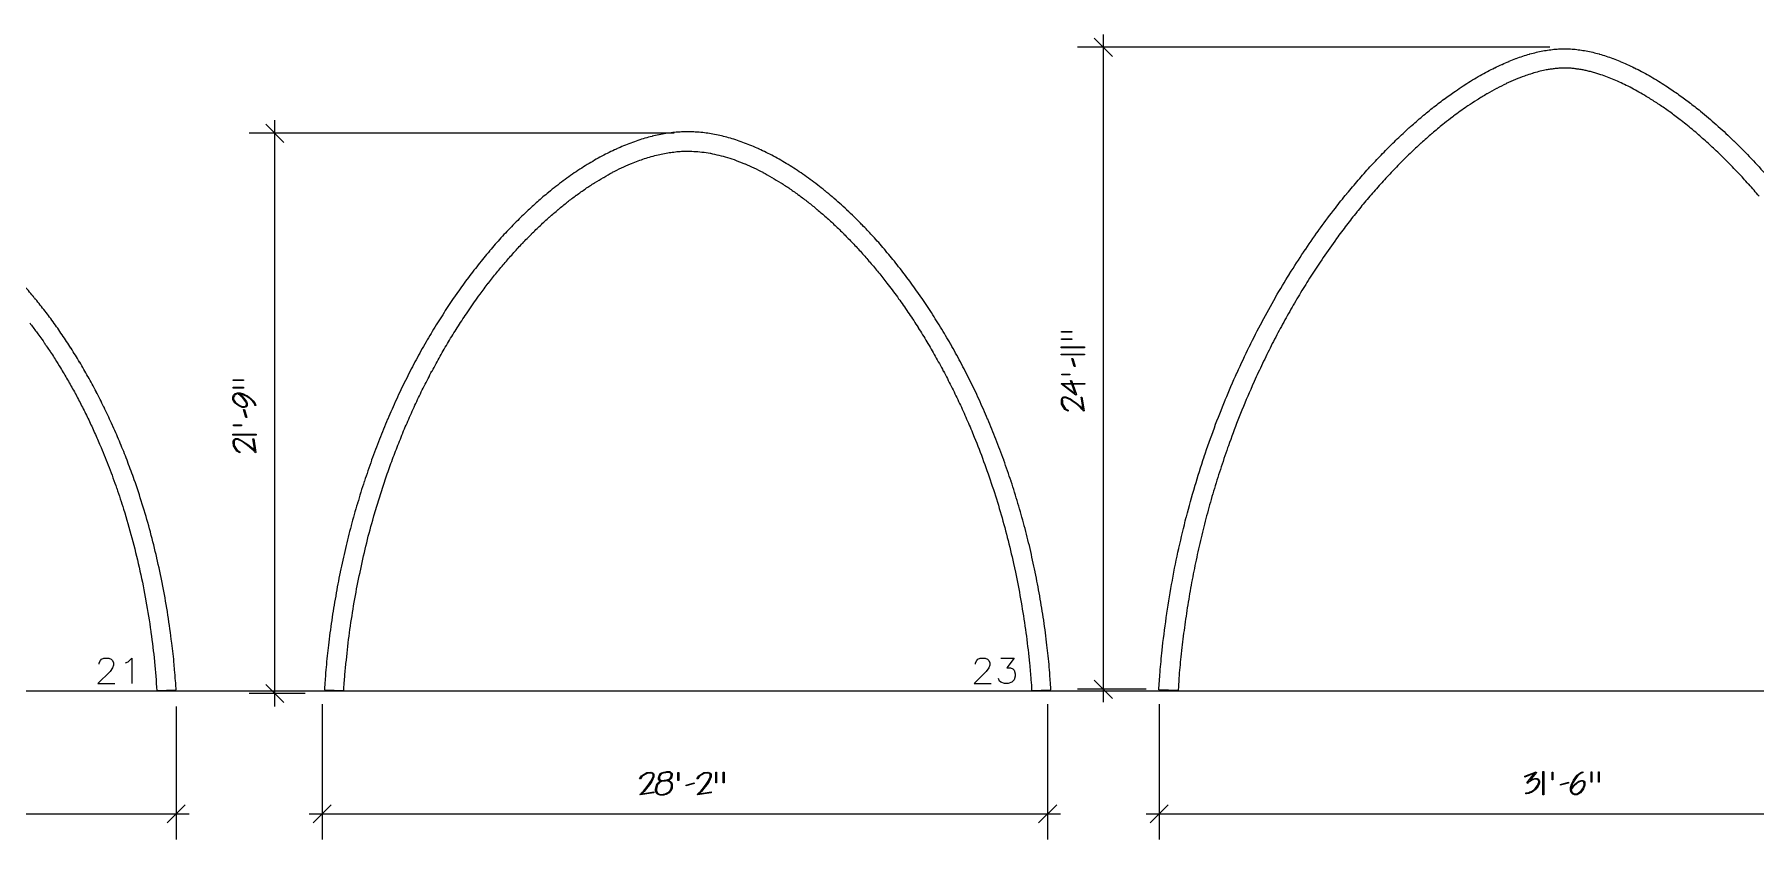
# Model space of a CAD drawing. Extents: x 57 to 189, y -88 to -29.
# Drawn here: x 63.91 to 76.5, y -69.43 to -63.54 of the extents above; entities that cross this region are included whole.
import ezdxf

# ---------------------------------------------------------------- set-up
doc = ezdxf.new("R2010")
doc.units = 0
doc.layers.get('0').update_dxf_attribs({"linetype": 'CONTINUOUS'})
doc.layers.add('DIMENSION', color=18, linetype='CONTINUOUS')
doc.layers.add('NAILERS', color=18, linetype='CONTINUOUS')

msp = doc.modelspace()

# ---------------------------------------------------------------- linework, layer by layer
msp.add_lwpolyline([(58.976, -68.342), (88.734, -68.342)])
at = {"layer": 'DIMENSION'}
for points in [[(71.726, -63.543), (71.726, -63.637)], [(74.991, -63.637), (71.538, -63.637)], [(71.793, -63.704), (71.66, -63.571)], [(71.726, -63.637), (71.726, -68.33)], [(65.668, -64.265), (65.668, -64.171)], [(68.587, -64.265), (65.48, -64.265)], [(65.734, -64.332), (65.601, -64.199)], [(65.668, -68.362), (65.668, -64.265)], [(65.601, -68.295), (65.734, -68.428)], [(72.04, -68.33), (71.538, -68.33)], [(71.66, -68.264), (71.793, -68.397)], [(71.726, -68.33), (71.726, -68.424)], [(64.946, -68.456), (64.946, -69.429)], [(65.888, -68.362), (65.48, -68.362)], [(65.668, -68.456), (65.668, -68.362)], [(66.013, -68.44), (66.013, -69.429)], [(71.318, -68.44), (71.318, -69.429)], [(72.134, -68.44), (72.134, -69.429)], [(64.879, -69.307), (65.012, -69.174)], [(66.08, -69.174), (65.947, -69.307)], [(71.251, -69.307), (71.385, -69.174)], [(72.201, -69.174), (72.068, -69.307)], [(60.222, -69.24), (64.946, -69.24)], [(64.946, -69.24), (65.04, -69.24)], [(65.919, -69.24), (66.013, -69.24)], [(66.013, -69.24), (71.318, -69.24)], [(71.318, -69.24), (71.412, -69.24)], [(72.04, -69.24), (72.134, -69.24)], [(72.134, -69.24), (78.067, -69.24)]]:
    msp.add_lwpolyline(points, dxfattribs=at)
for points in [[(71.588, -65.828), (71.588, -65.834), (71.419, -65.834), (71.419, -65.828)], [(71.495, -65.714), (71.495, -65.72), (71.42, -65.72), (71.42, -65.714)], [(71.42, -65.768), (71.495, -65.768), (71.495, -65.774), (71.42, -65.774)], [(71.588, -65.88), (71.588, -65.886), (71.419, -65.886), (71.419, -65.88)], [(71.502, -65.913), (71.519, -65.971), (71.513, -65.971), (71.496, -65.913)], [(65.438, -66.068), (65.438, -66.074), (65.362, -66.074), (65.362, -66.068)], [(71.494, -66.073), (71.501, -66.094), (71.59, -66.094), (71.59, -66.1), (71.503, -66.1), (71.529, -66.176), (71.525, -66.179), (71.418, -66.098), (71.42, -66.094), (71.494, -66.094), (71.487, -66.072)], [(71.48, -66.026), (71.48, -66.032), (71.422, -66.032), (71.422, -66.026)], [(65.527, -66.255), (65.521, -66.255), (65.52, -66.246), (65.507, -66.227), (65.496, -66.217), (65.486, -66.207), (65.462, -66.191), (65.449, -66.184), (65.435, -66.177), (65.413, -66.17), (65.404, -66.17), (65.395, -66.17), (65.381, -66.175), (65.375, -66.18), (65.371, -66.184), (65.366, -66.195), (65.366, -66.202), (65.366, -66.212), (65.379, -66.233), (65.393, -66.244), (65.406, -66.254), (65.429, -66.264), (65.439, -66.264), (65.442, -66.264), (65.447, -66.263), (65.449, -66.262), (65.454, -66.26), (65.459, -66.253), (65.459, -66.248), (65.459, -66.241), (65.452, -66.226), (65.446, -66.217), (65.44, -66.209), (65.427, -66.194), (65.419, -66.187), (65.411, -66.18), (65.401, -66.173), (65.398, -66.173), (65.405, -66.171), (65.409, -66.172), (65.42, -66.179), (65.427, -66.186), (65.434, -66.193), (65.447, -66.208), (65.453, -66.216), (65.459, -66.226), (65.465, -66.242), (65.465, -66.249), (65.465, -66.256), (65.458, -66.266), (65.451, -66.268), (65.449, -66.269), (65.444, -66.27), (65.441, -66.27), (65.429, -66.27), (65.403, -66.259), (65.389, -66.248), (65.374, -66.237), (65.36, -66.213), (65.36, -66.201), (65.36, -66.194), (65.365, -66.181), (65.37, -66.175), (65.376, -66.169), (65.393, -66.164), (65.404, -66.164), (65.413, -66.164), (65.437, -66.171), (65.451, -66.178), (65.466, -66.186), (65.491, -66.204), (65.501, -66.214), (65.513, -66.225), (65.526, -66.246)], [(65.362, -66.122), (65.438, -66.122), (65.438, -66.129), (65.362, -66.129)], [(71.442, -66.193), (71.453, -66.193), (71.487, -66.208), (71.509, -66.224), (71.527, -66.236), (71.56, -66.264), (71.575, -66.279), (71.575, -66.279), (71.577, -66.281), (71.578, -66.282), (71.564, -66.194), (71.57, -66.194), (71.586, -66.294), (71.582, -66.296), (71.58, -66.294), (71.574, -66.287), (71.57, -66.283), (71.556, -66.269), (71.524, -66.242), (71.506, -66.229), (71.485, -66.214), (71.453, -66.2), (71.443, -66.2), (71.434, -66.2), (71.426, -66.21), (71.427, -66.221), (71.428, -66.244), (71.449, -66.279), (71.469, -66.291), (71.469, -66.298), (71.445, -66.285), (71.421, -66.246), (71.42, -66.221), (71.42, -66.214), (71.423, -66.204), (71.426, -66.2), (71.429, -66.196), (71.437, -66.193)], [(71.497, -66.1), (71.431, -66.1), (71.519, -66.167)], [(65.445, -66.285), (65.462, -66.344), (65.455, -66.344), (65.439, -66.285)], [(65.423, -66.398), (65.423, -66.404), (65.364, -66.404), (65.364, -66.398)], [(65.53, -66.465), (65.53, -66.472), (65.361, -66.472), (65.361, -66.465)], [(65.384, -66.497), (65.396, -66.497), (65.429, -66.513), (65.451, -66.528), (65.47, -66.541), (65.503, -66.568), (65.517, -66.583), (65.518, -66.584), (65.519, -66.585), (65.52, -66.586), (65.506, -66.499), (65.513, -66.499), (65.529, -66.599), (65.524, -66.601), (65.522, -66.598), (65.517, -66.592), (65.513, -66.588), (65.499, -66.574), (65.467, -66.547), (65.448, -66.534), (65.427, -66.519), (65.396, -66.504), (65.385, -66.504), (65.377, -66.504), (65.369, -66.515), (65.369, -66.525), (65.37, -66.549), (65.391, -66.583), (65.411, -66.595), (65.411, -66.602), (65.388, -66.589), (65.364, -66.551), (65.363, -66.525), (65.363, -66.518), (65.366, -66.508), (65.369, -66.504), (65.371, -66.501), (65.379, -66.497)], [(68.44, -68.959), (68.44, -68.97), (68.424, -69.004), (68.409, -69.026), (68.396, -69.044), (68.369, -69.077), (68.354, -69.092), (68.353, -69.092), (68.352, -69.094), (68.351, -69.095), (68.439, -69.081), (68.439, -69.087), (68.339, -69.103), (68.336, -69.099), (68.339, -69.097), (68.345, -69.091), (68.349, -69.087), (68.363, -69.074), (68.391, -69.041), (68.403, -69.023), (68.418, -69.002), (68.433, -68.97), (68.433, -68.96), (68.433, -68.952), (68.423, -68.943), (68.412, -68.944), (68.389, -68.945), (68.354, -68.966), (68.342, -68.986), (68.335, -68.986), (68.348, -68.962), (68.387, -68.938), (68.412, -68.938), (68.419, -68.937), (68.429, -68.94), (68.433, -68.943), (68.436, -68.946), (68.44, -68.954)], [(68.574, -69.04), (68.572, -69.054), (68.563, -69.074), (68.556, -69.081), (68.55, -69.088), (68.53, -69.099), (68.516, -69.102), (68.511, -69.104), (68.501, -69.105), (68.496, -69.105), (68.486, -69.105), (68.47, -69.099), (68.464, -69.094), (68.457, -69.088), (68.451, -69.072), (68.452, -69.062), (68.453, -69.05), (68.459, -69.03), (68.463, -69.023), (68.467, -69.016), (68.481, -69.004), (68.49, -69.001), (68.482, -68.999), (68.473, -68.988), (68.473, -68.98), (68.473, -68.978), (68.474, -68.974), (68.475, -68.971), (68.477, -68.961), (68.485, -68.947), (68.491, -68.943), (68.495, -68.94), (68.512, -68.935), (68.524, -68.933), (68.528, -68.933), (68.535, -68.932), (68.539, -68.932), (68.556, -68.932), (68.573, -68.946), (68.572, -68.959), (68.571, -68.967), (68.567, -68.98), (68.563, -68.984), (68.56, -68.988), (68.549, -68.994), (68.542, -68.996), (68.549, -68.998), (68.561, -69.005), (68.565, -69.01), (68.57, -69.014), (68.574, -69.027), (68.574, -69.034), (68.574, -69.036), (68.574, -69.039)], [(68.565, -68.959), (68.566, -68.948), (68.553, -68.938), (68.539, -68.938), (68.536, -68.938), (68.529, -68.939), (68.524, -68.94), (68.514, -68.941), (68.499, -68.946), (68.495, -68.948), (68.49, -68.952), (68.483, -68.964), (68.481, -68.972), (68.48, -68.974), (68.48, -68.978), (68.48, -68.979), (68.48, -68.988), (68.494, -68.997), (68.507, -68.997), (68.51, -68.996), (68.518, -68.995), (68.523, -68.995), (68.534, -68.992), (68.549, -68.987), (68.553, -68.984), (68.559, -68.98), (68.565, -68.968)], [(68.621, -68.997), (68.615, -68.997), (68.615, -68.939), (68.621, -68.939)], [(68.858, -68.959), (68.858, -68.97), (68.843, -69.004), (68.828, -69.026), (68.815, -69.044), (68.787, -69.077), (68.772, -69.092), (68.772, -69.092), (68.77, -69.094), (68.769, -69.095), (68.857, -69.081), (68.857, -69.087), (68.757, -69.103), (68.755, -69.099), (68.757, -69.097), (68.764, -69.091), (68.768, -69.087), (68.782, -69.074), (68.809, -69.041), (68.822, -69.023), (68.837, -69.002), (68.852, -68.97), (68.852, -68.96), (68.852, -68.952), (68.841, -68.943), (68.831, -68.944), (68.807, -68.945), (68.772, -68.966), (68.761, -68.986), (68.754, -68.986), (68.767, -68.962), (68.805, -68.938), (68.831, -68.938), (68.837, -68.937), (68.848, -68.94), (68.851, -68.943), (68.855, -68.946), (68.859, -68.954)], [(68.898, -68.937), (68.898, -69.013), (68.892, -69.013), (68.892, -68.937)], [(68.952, -69.013), (68.946, -69.013), (68.946, -68.937), (68.952, -68.937)], [(74.912, -68.992), (74.914, -68.995), (74.917, -69.002), (74.917, -69.006), (74.917, -69.013), (74.911, -69.029), (74.906, -69.038), (74.901, -69.046), (74.889, -69.061), (74.882, -69.068), (74.875, -69.073), (74.858, -69.084), (74.847, -69.088), (74.837, -69.091), (74.822, -69.095), (74.817, -69.095), (74.816, -69.095), (74.815, -69.095), (74.815, -69.095), (74.815, -69.088), (74.815, -69.088), (74.817, -69.088), (74.818, -69.088), (74.823, -69.088), (74.837, -69.085), (74.846, -69.081), (74.856, -69.077), (74.871, -69.068), (74.877, -69.063), (74.884, -69.056), (74.895, -69.043), (74.9, -69.036), (74.905, -69.027), (74.911, -69.013), (74.911, -69.007), (74.911, -69.004), (74.909, -68.999), (74.907, -68.997), (74.904, -68.993), (74.895, -68.988), (74.888, -68.988), (74.88, -68.988), (74.861, -68.995), (74.851, -69.001), (74.841, -69.006), (74.831, -69.015), (74.831, -69.018), (74.823, -69.014), (74.879, -68.944), (74.809, -68.972), (74.809, -68.966), (74.891, -68.933), (74.893, -68.938), (74.845, -68.997), (74.858, -68.99), (74.881, -68.983), (74.89, -68.983), (74.898, -68.983), (74.909, -68.988)], [(74.947, -69.101), (74.941, -69.101), (74.941, -68.932), (74.947, -68.932)], [(75.014, -68.993), (75.008, -68.993), (75.008, -68.935), (75.014, -68.935)], [(75.247, -69.01), (75.247, -69.012), (75.248, -69.017), (75.248, -69.02), (75.248, -69.032), (75.237, -69.058), (75.227, -69.072), (75.215, -69.086), (75.192, -69.101), (75.18, -69.101), (75.172, -69.101), (75.159, -69.096), (75.153, -69.09), (75.148, -69.084), (75.142, -69.068), (75.142, -69.057), (75.142, -69.048), (75.149, -69.024), (75.157, -69.009), (75.164, -68.995), (75.182, -68.97), (75.192, -68.959), (75.203, -68.948), (75.224, -68.935), (75.233, -68.933), (75.233, -68.94), (75.225, -68.941), (75.206, -68.953), (75.195, -68.965), (75.186, -68.975), (75.169, -68.999), (75.162, -69.012), (75.155, -69.026), (75.148, -69.048), (75.148, -69.057), (75.148, -69.066), (75.153, -69.08), (75.158, -69.085), (75.163, -69.09), (75.174, -69.095), (75.18, -69.095), (75.191, -69.095), (75.212, -69.081), (75.222, -69.068), (75.232, -69.055), (75.242, -69.032), (75.242, -69.021), (75.242, -69.019), (75.241, -69.014), (75.241, -69.012), (75.238, -69.007), (75.231, -69.002), (75.226, -69.002), (75.22, -69.002), (75.204, -69.009), (75.195, -69.015), (75.187, -69.021), (75.172, -69.034), (75.165, -69.042), (75.159, -69.05), (75.151, -69.06), (75.151, -69.063), (75.15, -69.055), (75.151, -69.052), (75.158, -69.041), (75.165, -69.033), (75.172, -69.026), (75.187, -69.013), (75.195, -69.008), (75.204, -69.002), (75.22, -68.996), (75.227, -68.996), (75.234, -68.996), (75.244, -69.003)], [(75.299, -68.933), (75.299, -69.009), (75.293, -69.009), (75.293, -68.933)], [(75.353, -69.009), (75.347, -69.009), (75.347, -68.933), (75.353, -68.933)], [(68.567, -69.04), (68.568, -69.038), (68.568, -69.036), (68.568, -69.034), (68.568, -69.026), (68.562, -69.014), (68.555, -69.009), (68.549, -69.005), (68.534, -69), (68.525, -69.001), (68.525, -69.001), (68.524, -69.001), (68.524, -69.001), (68.52, -69.002), (68.513, -69.003), (68.508, -69.003), (68.496, -69.005), (68.478, -69.015), (68.472, -69.022), (68.466, -69.029), (68.46, -69.049), (68.458, -69.062), (68.458, -69.071), (68.463, -69.085), (68.468, -69.09), (68.473, -69.094), (68.488, -69.099), (68.496, -69.099), (68.501, -69.099), (68.51, -69.098), (68.515, -69.096), (68.527, -69.093), (68.545, -69.083), (68.551, -69.077), (68.558, -69.071), (68.566, -69.052)], [(68.735, -69.02), (68.676, -69.036), (68.676, -69.03), (68.734, -69.013)], [(75.128, -69.016), (75.069, -69.032), (75.069, -69.026), (75.128, -69.009)]]:
    msp.add_lwpolyline(points, close=True, dxfattribs=at)
at = {"layer": 'NAILERS'}
for points in [[(76.523, -64.726, 0.006277), (76.446, -64.638), (76.445, -64.638, 0.006469), (76.368, -64.554), (76.367, -64.553, 0.006695), (76.289, -64.472), (76.288, -64.471, 0.006958), (76.209, -64.394), (76.208, -64.394, 0.007264), (76.129, -64.321, 0.007592), (76.048, -64.25), (76.043, -64.246, 0.010107), (75.953, -64.173), (75.945, -64.167, 0.008607), (75.868, -64.11), (75.865, -64.107, 0.008562), (75.793, -64.057), (75.791, -64.056, 0.008908), (75.72, -64.01), (75.71, -64.004, 0.009507), (75.657, -63.973), (75.656, -63.972, 0.004937), (75.604, -63.943), (75.604, -63.943, 0.010562), (75.552, -63.916), (75.551, -63.916, 0.005535), (75.5, -63.892), (75.5, -63.891, 0.011959), (75.45, -63.87), (75.449, -63.869, 0.006314), (75.4, -63.85), (75.4, -63.85, 0.013788), (75.351, -63.834), (75.343, -63.831, 0.007476), (75.312, -63.822), (75.311, -63.821, 0.007829), (75.28, -63.813), (75.28, -63.813, 0.008277), (75.25, -63.806), (75.249, -63.806, 0.008765), (75.22, -63.8), (75.219, -63.8, 0.009294), (75.19, -63.796), (75.19, -63.796, 0.009865), (75.162, -63.792, 0.010385), (75.133, -63.79), (75.127, -63.79, 0.022807), (75.085, -63.789), (75.079, -63.789, 0.010849), (75.051, -63.791, 0.010166), (75.023, -63.794), (75.022, -63.794, 0.009573), (74.993, -63.798), (74.993, -63.798, 0.00918), (74.964, -63.803), (74.956, -63.805, 0.016483), (74.91, -63.815), (74.91, -63.815, 0.007656), (74.864, -63.828), (74.863, -63.829, 0.014103), (74.815, -63.844), (74.806, -63.848, 0.01275), (74.741, -63.873), (74.74, -63.873, 0.011647), (74.673, -63.903), (74.672, -63.904, 0.010726), (74.604, -63.938), (74.602, -63.939, 0.009958), (74.533, -63.977), (74.532, -63.978, 0.00932), (74.461, -64.021), (74.457, -64.024, 0.008776), (74.392, -64.066), (74.384, -64.071, 0.006362), (74.336, -64.105, 0.004392), (74.288, -64.14), (74.281, -64.146, 0.008368), (74.221, -64.192), (74.21, -64.201, 0.007911), (74.13, -64.267), (74.129, -64.268, 0.007521), (74.05, -64.338), (74.049, -64.339, 0.007181), (73.97, -64.413), (73.969, -64.414, 0.006887), (73.89, -64.491), (73.889, -64.492, 0.006633), (73.811, -64.574), (73.811, -64.574, 0.006416), (73.733, -64.659), (73.733, -64.66, 0.006231), (73.656, -64.749), (73.656, -64.749, 0.006078), (73.58, -64.841), (73.58, -64.842, 0.005951), (73.505, -64.937), (73.505, -64.938, 0.005952), (73.431, -65.036), (73.418, -65.054, 0.009433), (73.323, -65.191), (73.311, -65.208, 0.006206), (73.234, -65.326, 0.006142), (73.16, -65.446), (73.16, -65.446, 0.006076), (73.089, -65.568), (73.089, -65.568, 0.006012), (73.02, -65.693), (73.02, -65.693, 0.00595), (72.954, -65.819), (72.954, -65.82, 0.005889), (72.891, -65.948), (72.89, -65.949, 0.005855), (72.83, -66.08), (72.815, -66.113, 0.011465), (72.73, -66.314), (72.71, -66.364, 0.008999), (72.641, -66.55), (72.635, -66.566, 0.006429), (72.582, -66.723, 0.00641), (72.532, -66.882, 0.006391), (72.487, -67.042, 0.006368), (72.446, -67.203), (72.446, -67.203, 0.006348), (72.409, -67.365), (72.409, -67.365, 0.006328), (72.376, -67.528), (72.376, -67.529, 0.006307), (72.347, -67.693), (72.347, -67.693, 0.006287), (72.322, -67.859), (72.322, -67.859, 0.006273), (72.301, -68.025), (72.293, -68.093, 0.010917), (72.279, -68.25), (72.275, -68.319, 0.000771), (72.273, -68.34), (72.132, -68.335, -0.002296), (72.136, -68.272), (72.14, -68.225, -0.009173), (72.154, -68.067), (72.159, -68.019, -0.009084), (72.191, -67.776), (72.191, -67.774, -0.008988), (72.231, -67.535), (72.231, -67.533, -0.00889), (72.278, -67.3), (72.279, -67.298, -0.00879), (72.333, -67.071), (72.334, -67.069, -0.008693), (72.395, -66.848), (72.396, -66.846, -0.008599), (72.463, -66.631), (72.464, -66.629, -0.008512), (72.538, -66.42), (72.538, -66.418, -0.008435), (72.618, -66.216), (72.618, -66.214, -0.008368), (72.703, -66.018), (72.704, -66.016, -0.008318), (72.793, -65.827), (72.794, -65.825, -0.008285), (72.887, -65.643), (72.888, -65.641, -0.008272), (72.985, -65.466), (72.986, -65.464, -0.008283), (73.087, -65.296), (73.088, -65.294, -0.008323), (73.192, -65.133), (73.193, -65.131, -0.008395), (73.299, -64.978), (73.3, -64.976, -0.008505), (73.409, -64.831), (73.423, -64.812, -0.00868), (73.506, -64.708), (73.508, -64.706, -0.004386), (73.591, -64.608, -0.008987), (73.676, -64.511), (73.705, -64.481, -0.009325), (73.79, -64.392), (73.791, -64.39, -0.004757), (73.876, -64.307), (73.876, -64.307, -0.009928), (73.961, -64.227), (73.963, -64.226, -0.005108), (74.047, -64.152), (74.048, -64.152, -0.010773), (74.132, -64.082), (74.134, -64.081, -0.005588), (74.217, -64.017), (74.218, -64.016, -0.01193), (74.301, -63.957), (74.316, -63.947, -0.006345), (74.371, -63.911), (74.372, -63.91, -0.006577), (74.426, -63.876), (74.427, -63.876, -0.00688), (74.481, -63.844), (74.482, -63.844, -0.007215), (74.535, -63.815), (74.536, -63.814, -0.007586), (74.588, -63.787), (74.589, -63.787, -0.007997), (74.641, -63.762), (74.642, -63.762, -0.008452), (74.693, -63.74), (74.694, -63.739, -0.008954), (74.744, -63.72), (74.745, -63.719, -0.009507), (74.795, -63.702), (74.795, -63.702, -0.010117), (74.844, -63.687), (74.845, -63.686, -0.010785), (74.893, -63.674), (74.893, -63.674, -0.011514), (74.94, -63.664), (74.941, -63.664, -0.012307), (74.987, -63.656), (74.988, -63.656, -0.013153), (75.032, -63.651), (75.033, -63.651, -0.014094), (75.077, -63.648, -0.015065), (75.121, -63.648, -0.014093), (75.165, -63.651), (75.166, -63.651, -0.013153), (75.21, -63.656), (75.211, -63.656, -0.012307), (75.257, -63.664), (75.258, -63.664, -0.011514), (75.305, -63.674), (75.305, -63.674, -0.010785), (75.353, -63.686), (75.354, -63.687, -0.010117), (75.403, -63.702), (75.404, -63.702, -0.009507), (75.453, -63.719), (75.454, -63.72, -0.008954), (75.504, -63.739), (75.505, -63.74, -0.008452), (75.556, -63.762), (75.557, -63.762, -0.007997), (75.609, -63.787), (75.61, -63.787, -0.007586), (75.663, -63.814), (75.663, -63.815, -0.007215), (75.717, -63.844), (75.717, -63.844, -0.00688), (75.771, -63.876), (75.772, -63.876, -0.006667), (75.826, -63.91), (75.841, -63.92, -0.012314), (75.924, -63.976), (75.925, -63.976, -0.005854), (76.007, -64.037), (76.009, -64.038, -0.011095), (76.093, -64.104), (76.109, -64.117, -0.010424), (76.221, -64.213), (76.223, -64.215, -0.009897), (76.335, -64.32), (76.337, -64.322, -0.009473), (76.45, -64.435), (76.452, -64.437, -0.009134), (76.563, -64.558)], [(63.908, -65.467, 0.005489), (63.838, -65.386)], [(63.875, -65.652, -0.006159), (63.924, -65.718), (63.934, -65.732, -0.005589), (63.963, -65.772), (63.972, -65.784, -0.002093), (63.984, -65.802, -0.015457), (63.985, -65.804), (63.988, -65.809, 0.003445), (63.996, -65.82), (64.003, -65.83, -0.004977), (64.023, -65.86), (64.027, -65.865, -0.002937), (64.054, -65.907), (64.06, -65.917, -0.006346), (64.1, -65.981), (64.106, -65.992, -0.00617), (64.157, -66.078), (64.157, -66.078, -0.006042), (64.207, -66.166), (64.207, -66.167, -0.005918), (64.254, -66.257), (64.254, -66.257, -0.005802), (64.3, -66.349), (64.3, -66.349, -0.005693), (64.344, -66.443), (64.344, -66.443, -0.00562), (64.386, -66.539), (64.397, -66.563, -0.010887), (64.455, -66.71), (64.456, -66.71, -0.005332), (64.51, -66.86), (64.511, -66.861, -0.010431), (64.561, -67.014), (64.569, -67.041, -0.010171), (64.629, -67.25), (64.629, -67.251, -0.009965), (64.68, -67.465), (64.681, -67.466, -0.009801), (64.724, -67.684), (64.724, -67.685, -0.009685), (64.76, -67.907), (64.761, -67.915, -0.009583), (64.787, -68.128), (64.787, -68.13, -0.008387), (64.804, -68.34), (64.946, -68.335, 0.002129), (64.942, -68.282), (64.941, -68.268, 0.004264), (64.934, -68.188), (64.931, -68.149, 0.008556), (64.914, -67.992), (64.91, -67.965, 0.008574), (64.881, -67.763), (64.881, -67.761, 0.008593), (64.846, -67.564), (64.845, -67.562, 0.008621), (64.804, -67.371), (64.804, -67.369, 0.008658), (64.757, -67.182), (64.757, -67.18, 0.008707), (64.705, -66.999), (64.704, -66.998, 0.008769), (64.647, -66.822), (64.639, -66.799, 0.008861), (64.592, -66.672), (64.592, -66.67, 0.00445), (64.543, -66.547, 0.009003), (64.49, -66.424), (64.472, -66.385, 0.009157), (64.418, -66.268), (64.417, -66.267, 0.004616), (64.36, -66.155), (64.36, -66.154, 0.00941), (64.301, -66.045), (64.3, -66.044, 0.004762), (64.24, -65.939), (64.239, -65.939, 0.009747), (64.177, -65.837), (64.176, -65.836, 0.004949), (64.112, -65.739), (64.111, -65.738, 0.010179), (64.046, -65.645), (64.045, -65.643, 0.005187), (63.978, -65.554), (63.977, -65.554, 0.010728), (63.909, -65.468)]]:
    msp.add_lwpolyline(points, format="xyb", dxfattribs=at)
msp.add_lwpolyline([(71.343, -68.335, 0.001794), (71.34, -68.288), (71.336, -68.23, 0.010858), (71.32, -68.066), (71.314, -68.008, 0.007217), (71.29, -67.827), (71.29, -67.826, 0.007192), (71.261, -67.649), (71.261, -67.647, 0.007173), (71.228, -67.474), (71.227, -67.472, 0.007156), (71.19, -67.302), (71.19, -67.301, 0.007142), (71.148, -67.135), (71.148, -67.134, 0.00713), (71.102, -66.971), (71.101, -66.97, 0.007126), (71.052, -66.811), (71.051, -66.81, 0.007126), (70.998, -66.655), (70.998, -66.654, 0.007133), (70.941, -66.503), (70.941, -66.502, 0.007149), (70.881, -66.356), (70.88, -66.355, 0.007174), (70.817, -66.212), (70.817, -66.211, 0.007211), (70.751, -66.073), (70.75, -66.072, 0.00726), (70.682, -65.939), (70.681, -65.937, 0.007323), (70.61, -65.808), (70.609, -65.807, 0.007401), (70.536, -65.683), (70.535, -65.682, 0.007498), (70.459, -65.562), (70.459, -65.561, 0.007615), (70.381, -65.446), (70.38, -65.444, 0.007755), (70.301, -65.334), (70.3, -65.333, 0.007919), (70.219, -65.228), (70.218, -65.227, 0.008113), (70.136, -65.127), (70.135, -65.125, 0.008339), (70.052, -65.03), (70.045, -65.023, 0.008612), (69.972, -64.946), (69.963, -64.936, 0.006313), (69.907, -64.88), (69.904, -64.877, 0.005542), (69.851, -64.827), (69.851, -64.826, 0.005679), (69.798, -64.778), (69.798, -64.778, 0.005826), (69.745, -64.731), (69.744, -64.731, 0.005986), (69.691, -64.687), (69.69, -64.686, 0.006159), (69.637, -64.644), (69.637, -64.644, 0.006347), (69.583, -64.604), (69.583, -64.603, 0.00655), (69.529, -64.565), (69.529, -64.565, 0.006769), (69.476, -64.529), (69.475, -64.529, 0.007006), (69.422, -64.495), (69.421, -64.495, 0.007262), (69.368, -64.463), (69.368, -64.463, 0.007537), (69.315, -64.433), (69.314, -64.433, 0.007833), (69.261, -64.406), (69.261, -64.406, 0.00815), (69.208, -64.381), (69.208, -64.38, 0.008489), (69.155, -64.358), (69.155, -64.358, 0.008851), (69.103, -64.337), (69.102, -64.337, 0.009235), (69.051, -64.319), (69.05, -64.318, 0.009641), (68.999, -64.302), (68.998, -64.302, 0.010068), (68.947, -64.289), (68.947, -64.288, 0.010516), (68.897, -64.277), (68.896, -64.277, 0.01098), (68.846, -64.268), (68.846, -64.268, 0.011457), (68.796, -64.261), (68.796, -64.261, 0.011942), (68.747, -64.257), (68.741, -64.257, 0.012459), (68.705, -64.255, 0.006452), (68.668, -64.255, 0.012442), (68.632, -64.257), (68.626, -64.257, 0.011943), (68.577, -64.261), (68.577, -64.261, 0.011457), (68.527, -64.268), (68.527, -64.268, 0.010979), (68.477, -64.277), (68.476, -64.277, 0.010515), (68.426, -64.288), (68.426, -64.289, 0.010068), (68.375, -64.302), (68.374, -64.302, 0.009641), (68.323, -64.318), (68.322, -64.319, 0.009235), (68.271, -64.337), (68.27, -64.337, 0.008851), (68.218, -64.358), (68.218, -64.358, 0.008489), (68.165, -64.38), (68.165, -64.381, 0.00815), (68.112, -64.406), (68.112, -64.406, 0.007833), (68.059, -64.433), (68.058, -64.433, 0.007537), (68.005, -64.463), (68.005, -64.463, 0.007262), (67.952, -64.495), (67.951, -64.495, 0.007006), (67.898, -64.529), (67.897, -64.529, 0.006769), (67.844, -64.565), (67.844, -64.565, 0.00655), (67.79, -64.603), (67.79, -64.604, 0.006347), (67.736, -64.644), (67.736, -64.644, 0.006219), (67.683, -64.686), (67.668, -64.698, 0.011781), (67.589, -64.766), (67.588, -64.766, 0.0057), (67.509, -64.838), (67.506, -64.842, 0.011831), (67.423, -64.923), (67.408, -64.938, 0.008587), (67.321, -65.03, 0.008339), (67.238, -65.125), (67.237, -65.127, 0.008113), (67.155, -65.227), (67.154, -65.228, 0.00792), (67.073, -65.333), (67.072, -65.334, 0.007755), (66.993, -65.444), (66.992, -65.446, 0.007615), (66.914, -65.561), (66.914, -65.562, 0.007498), (66.838, -65.682), (66.837, -65.683, 0.007402), (66.764, -65.807), (66.763, -65.808, 0.007323), (66.692, -65.937), (66.691, -65.939, 0.00726), (66.623, -66.072), (66.622, -66.073, 0.007211), (66.556, -66.211), (66.556, -66.212, 0.007174), (66.493, -66.355), (66.492, -66.356, 0.007149), (66.432, -66.502), (66.432, -66.503, 0.007133), (66.375, -66.654), (66.375, -66.655, 0.007127), (66.322, -66.81), (66.321, -66.811, 0.007125), (66.272, -66.97), (66.271, -66.971, 0.007131), (66.225, -67.134), (66.225, -67.135, 0.007142), (66.183, -67.301), (66.183, -67.302, 0.007156), (66.146, -67.472), (66.145, -67.474, 0.007173), (66.112, -67.647), (66.112, -67.649, 0.007192), (66.083, -67.826), (66.083, -67.827, 0.00722), (66.059, -68.008), (66.053, -68.066, 0.010848), (66.037, -68.23), (66.033, -68.288, 0.001801), (66.03, -68.335), (66.171, -68.34, -0.001965), (66.173, -68.301), (66.174, -68.294, -0.002555), (66.178, -68.241), (66.18, -68.217, -0.005388), (66.19, -68.117), (66.195, -68.066, -0.010757), (66.22, -67.868), (66.22, -67.867, -0.005386), (66.252, -67.67), (66.252, -67.67, -0.010844), (66.29, -67.476), (66.29, -67.475, -0.00545), (66.333, -67.283), (66.333, -67.283, -0.011031), (66.383, -67.094), (66.392, -67.062, -0.005586), (66.429, -66.938), (66.429, -66.938, -0.00563), (66.469, -66.815), (66.469, -66.815, -0.005688), (66.511, -66.694), (66.511, -66.694, -0.005753), (66.556, -66.574), (66.556, -66.574, -0.005824), (66.603, -66.457), (66.603, -66.456, -0.005902), (66.653, -66.341), (66.653, -66.34, -0.005987), (66.705, -66.226), (66.705, -66.226, -0.006079), (66.759, -66.114), (66.76, -66.114, -0.006178), (66.816, -66.004), (66.817, -66.004, -0.006283), (66.876, -65.896), (66.876, -65.896, -0.006396), (66.937, -65.79), (66.937, -65.79, -0.006516), (67.001, -65.687, -0.006616), (67.068, -65.585), (67.078, -65.57, -0.010011), (67.157, -65.457), (67.168, -65.442, -0.006142), (67.228, -65.362), (67.229, -65.361, -0.006212), (67.29, -65.284), (67.29, -65.284, -0.006324), (67.352, -65.21), (67.353, -65.209, -0.006456), (67.415, -65.138), (67.416, -65.137, -0.00661), (67.479, -65.069), (67.48, -65.068, -0.00679), (67.544, -65.003), (67.544, -65.002, -0.006996), (67.609, -64.939), (67.609, -64.939, -0.007232), (67.674, -64.879), (67.675, -64.879, -0.007501), (67.74, -64.823), (67.741, -64.822, -0.007806), (67.806, -64.769), (67.807, -64.768, -0.008151), (67.872, -64.719), (67.873, -64.718, -0.008539), (67.939, -64.672), (67.939, -64.671, -0.008977), (68.005, -64.628), (68.006, -64.628, -0.009467), (68.071, -64.588), (68.072, -64.588, -0.010016), (68.137, -64.552), (68.137, -64.551, -0.010627), (68.202, -64.519), (68.203, -64.519, -0.011305), (68.267, -64.49), (68.276, -64.486, -0.0121), (68.324, -64.468), (68.324, -64.467, -0.006291), (68.371, -64.451, -0.013299), (68.419, -64.436), (68.435, -64.432, -0.014298), (68.482, -64.42), (68.482, -64.42, -0.007442), (68.528, -64.411), (68.529, -64.411, -0.01578), (68.574, -64.404), (68.575, -64.404, -0.008203), (68.619, -64.399, -0.017468), (68.664, -64.397), (68.672, -64.397, -0.017932), (68.731, -64.398), (68.731, -64.398, -0.016798), (68.791, -64.403), (68.791, -64.403, -0.015741), (68.852, -64.412), (68.853, -64.412, -0.014725), (68.914, -64.426), (68.915, -64.426, -0.013766), (68.977, -64.443), (68.978, -64.443, -0.012874), (69.041, -64.464), (69.042, -64.465, -0.012053), (69.105, -64.49), (69.106, -64.49, -0.011305), (69.17, -64.519), (69.171, -64.519, -0.010627), (69.236, -64.551), (69.236, -64.552, -0.010016), (69.301, -64.588), (69.302, -64.588, -0.009467), (69.367, -64.628), (69.368, -64.628, -0.008977), (69.434, -64.671), (69.434, -64.672, -0.008539), (69.5, -64.718), (69.501, -64.719, -0.008151), (69.566, -64.768), (69.567, -64.769, -0.007806), (69.632, -64.822), (69.633, -64.823, -0.007501), (69.698, -64.879), (69.699, -64.879, -0.007232), (69.764, -64.939), (69.764, -64.939, -0.006996), (69.829, -65.002), (69.829, -65.003, -0.00679), (69.893, -65.068), (69.894, -65.069, -0.00661), (69.957, -65.137), (69.958, -65.138, -0.006456), (70.02, -65.209), (70.021, -65.21, -0.006324), (70.083, -65.284), (70.083, -65.284, -0.006248), (70.144, -65.361), (70.153, -65.373, -0.009332), (70.229, -65.475), (70.237, -65.486, -0.006756), (70.306, -65.585, -0.006642), (70.372, -65.686), (70.372, -65.687, -0.006515), (70.436, -65.79), (70.436, -65.79, -0.006396), (70.497, -65.896), (70.497, -65.896, -0.006283), (70.556, -66.004), (70.557, -66.004, -0.006177), (70.613, -66.114), (70.614, -66.114, -0.006079), (70.668, -66.226), (70.668, -66.226, -0.005987), (70.72, -66.34), (70.72, -66.341, -0.005926), (70.77, -66.456), (70.782, -66.486, -0.011565), (70.851, -66.664), (70.851, -66.664, -0.005696), (70.914, -66.845), (70.914, -66.846, -0.0112), (70.972, -67.031), (70.972, -67.031, -0.005536), (71.024, -67.219), (71.024, -67.22, -0.010956), (71.069, -67.411), (71.083, -67.475, -0.010834), (71.121, -67.67, -0.00539), (71.153, -67.867), (71.153, -67.868, -0.01078), (71.178, -68.067), (71.186, -68.141, -0.007989), (71.197, -68.26), (71.2, -68.301, -0.001836), (71.202, -68.34)], format="xyb", close=True, dxfattribs=at)
for points in [[(64.382, -68.146), (64.382, -68.138), (64.391, -68.12), (64.4, -68.111), (64.417, -68.102), (64.453, -68.102), (64.47, -68.111), (64.479, -68.12), (64.488, -68.138), (64.488, -68.155), (64.479, -68.173), (64.462, -68.199), (64.373, -68.288), (64.497, -68.288)], [(64.576, -68.138), (64.594, -68.129), (64.621, -68.102), (64.621, -68.288)], [(70.791, -68.146), (70.791, -68.137), (70.8, -68.12), (70.809, -68.111), (70.826, -68.102), (70.862, -68.102), (70.879, -68.111), (70.888, -68.12), (70.897, -68.137), (70.897, -68.155), (70.888, -68.173), (70.87, -68.199), (70.782, -68.287), (70.906, -68.287)], [(70.976, -68.102), (71.073, -68.102), (71.021, -68.173), (71.047, -68.173), (71.065, -68.181), (71.073, -68.19), (71.082, -68.217), (71.082, -68.234), (71.073, -68.261), (71.056, -68.278), (71.029, -68.287), (71.003, -68.287), (70.976, -68.278), (70.968, -68.27), (70.959, -68.252)]]:
    msp.add_lwpolyline(points, dxfattribs=at)

doc.saveas('drawing.dxf')
